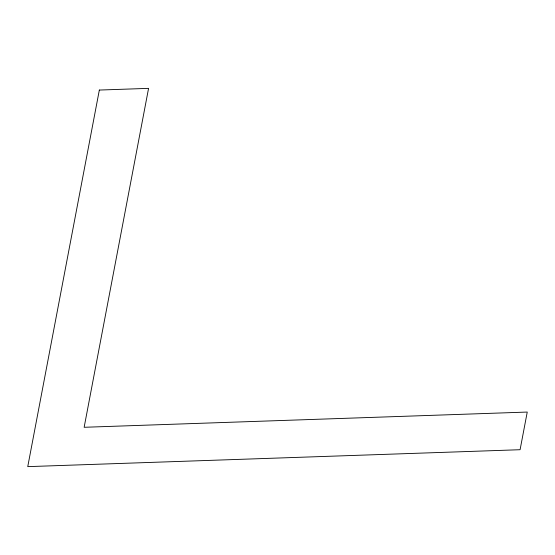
<?xml version="1.0" encoding="UTF-8"?>
<svg xmlns="http://www.w3.org/2000/svg" width="555" height="555" viewBox="0 0 555 555"><rect width="100%" height="100%" fill="white"/><g stroke="black" fill="none" stroke-linecap="round" stroke-linejoin="round"><path stroke-width="0.83" d="M99.338 90.056L27.75 466.637L520.09 449.716L527.25 412.06L84.145 427.288L148.573 88.363L99.338 90.056"/></g></svg>
